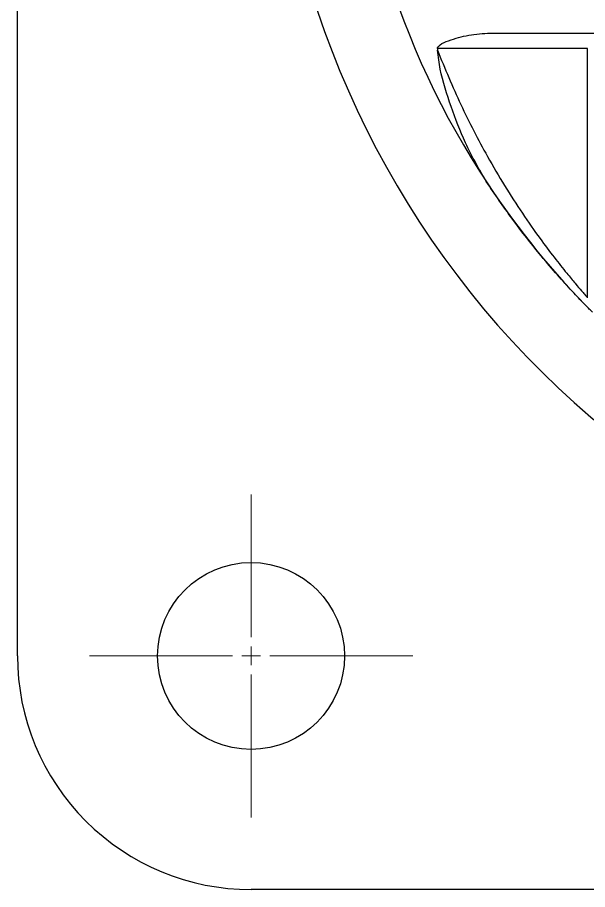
# Model space of a CAD drawing. Header units: millimetres. Extents: x 2 to 1187, y 2 to 839.
# Drawn here: x 74.39 to 103.67, y 339.42 to 384.22 of the extents above; entities that cross this region are included whole.
import ezdxf

# ---------------------------------------------------------------- set-up
doc = ezdxf.new("R2010")
doc.units = ezdxf.units.MM
doc.linetypes.add('CENTERX2', pattern=[20.319999999999997, 12.7, -2.54, 2.54, -2.54])

# ---------------------------------------------------------------- blocks, each defined once
blk = doc.blocks.new('*U46')
at = {"color": 0, "linetype": 'CENTERX2', "lineweight": 18, "ltscale": 1.2, "transparency": 16777216}
for p, q in [((0, 0.9599999999999961), (0, 8.29999999999998)), ((-8.29999999999998, 0), (-0.9599999999999964, 0)), ((0.9599999999999961, 0), (8.29999999999998, 0)), ((0, -8.29999999999998), (0, -0.9599999999999964))]:
    blk.add_line(p, q, dxfattribs=at)
at = {"color": 0, "linetype": 'Continuous', "lineweight": 18, "ltscale": 1.2, "transparency": 16777216}
for p, q in [((0, -0.479999999999998), (0, 0.479999999999998)), ((-0.479999999999998, 0), (0.479999999999998, 0))]:
    blk.add_line(p, q, dxfattribs=at)

msp = doc.modelspace()

# ---------------------------------------------------------------- linework, layer by layer
at = {"color": 7, "linetype": 'Continuous', "lineweight": 25}
for p, q in [((74.39238936606736, 351.4192038677002), (74.39238936607606, 447.4192038676996)), ((98.66828157421722, 383.4192036294655), (104.4732887019596, 383.4192036681767)), ((103.6732887072945, 382.6192036628418), (95.96054748895492, 382.6192036114087)), ((95.96054748895492, 382.6192036114087), (95.96054748951124, 382.5357745760828)), ((103.673288792619, 369.8242262226949), (103.6732887072945, 382.6192036628418)), ((103.677306115113, 382.6192036628686), (103.6732887072945, 382.6192036628418)), ((103.673288792619, 369.8242262226949), (103.6773062004632, 369.8203761493292)), ((182.3923893660662, 339.4192038676914), (86.39238936606645, 339.4192038676992))]:
    msp.add_line(p, q, dxfattribs=at)
msp.add_circle((86.39238936606736, 351.4192038676992), 4.79999999999998, dxfattribs=at)
for centre, radius, start, end in [((134.3923893660712, 399.4192038676953), 47.00000000000002, 154.8349682343268, 242.0899321050542), ((134.3923893660712, 399.4192038676952), 42.99999999999995, 180.0021190558303, 213.5328052519612), ((134.392389366071, 399.4192038676953), 43.00000000000006, 213.5328052519612, 224.8850640268621), ((86.39238936606736, 351.4192038676992), 12, 179.9999999999935, 269.9999999999935)]:
    msp.add_arc(centre, radius, start, end, dxfattribs=at)
for points, knots in [([(95.96054748895492, 382.6192036114087), (95.96247715128223, 382.6355162457301), (95.96696805938402, 382.673480681578), (96.01201474050347, 382.7422160759783), (96.18671705998347, 382.8881077870524), (96.71511652251374, 383.1030803102724), (97.57206658654755, 383.3462571696392), (98.2992885914201, 383.3946493840861), (98.66828157421722, 383.4192036294655)], [0, 0, 0, 0, 0.01677811790777108, 0.03904775699669492, 0.08234181166865194, 0.2502389286306688, 0.619570678202706, 1, 1, 1, 1]), ([(98.54889361849015, 375.6653870671653), (98.14395853495526, 376.3612322406353), (97.40456002212366, 377.6318232744705), (96.65929991590238, 379.6366180413122), (96.13528477670692, 381.2204711011437), (96.00379847605845, 382.2102105604509), (95.96054748951124, 382.5357745760828)], [0, 0, 0, 0, 0.3260141318703286, 0.5952913789605027, 0.8668755068948079, 1, 1, 1, 1]), ([(95.96054748951124, 382.5357745760828), (96.3487886461522, 381.5977243605401), (97.12486434174892, 379.7226063801833), (98.32541201697487, 377.4111544372124), (99.41049568441636, 375.5642576852475), (100.3235132231105, 374.14530391676), (101.1857449037356, 372.9110746125272), (101.9635463619377, 371.8793707021954), (102.5744591098656, 371.1127818614459), (103.0480379806071, 370.5444182041505), (103.337447580509, 370.2071058957337), (103.5943082880769, 369.9128932604527), (103.6402838341948, 369.8613015854487), (103.6732887926188, 369.8242649163428)], [0, 0, 0, 0, 0.1596414396210551, 0.3191156815312805, 0.4135887033844258, 0.5082499376108379, 0.602425677701731, 0.6805369475040702, 0.7585412159809425, 0.8182229948953456, 0.8778552037676564, 0.9123146050071097, 1, 1, 1, 1]), ([(103.9231943307999, 369.0776493433882), (103.9012792368024, 369.0995049758513), (103.839380515494, 369.1612357493084), (103.4394686165697, 369.5675548763778), (103.0353807275991, 369.9938044832236), (102.5663397049415, 370.5016336965423), (102.0417919202016, 371.0832985924132), (101.0560919855382, 372.2417308792178), (99.86285251133287, 373.7525663090778), (98.98714932322346, 375.0273879532429), (98.54889361849015, 375.6653870671653)], [0, 0, 0, 0, 0.07116527139778007, 0.201004809817136, 0.3310170241434219, 0.3377103683618403, 0.4708535731159966, 0.6041565250706449, 0.8018955926793417, 1, 1, 1, 1])]:
    msp.add_open_spline(points, degree=3, knots=knots, dxfattribs=at)

# ---------------------------------------------------------------- block references
at = {"color": 7, "linetype": 'CENTERX2', "lineweight": 18, "ltscale": 1.2}
msp.add_blockref('*U46', (86.39238936606736, 351.4192038676992), dxfattribs=at)

doc.saveas('drawing.dxf')
